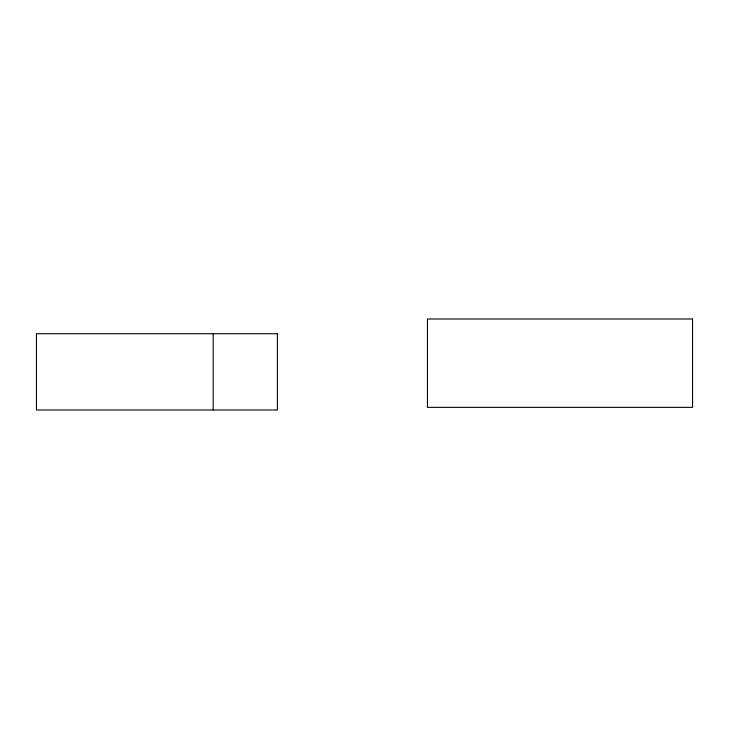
<?xml version="1.0" encoding="UTF-8"?>
<svg xmlns="http://www.w3.org/2000/svg" width="729" height="729" viewBox="0 0 729 729"><rect width="100%" height="100%" fill="white"/><g stroke="black" fill="none" stroke-linecap="round" stroke-linejoin="round"><path stroke-width="1.09" d="M213.178 333.718L213.178 410.008M692.55 318.992L427.458 318.992L427.458 407.356L692.55 407.356L692.55 318.992M277.385 333.718L36.45 333.718L36.45 410.008L277.385 410.008L277.385 333.718"/></g></svg>
